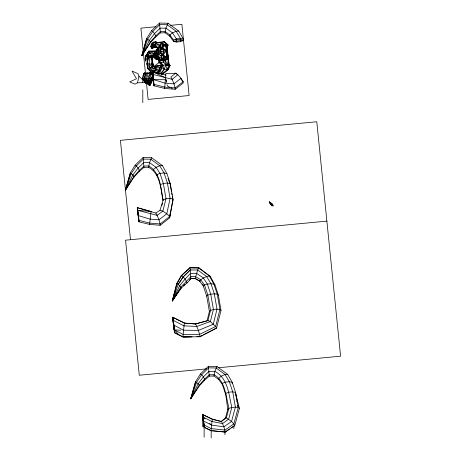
<?xml version="1.0" encoding="UTF-8"?>
<svg xmlns="http://www.w3.org/2000/svg" width="461" height="461" viewBox="0 0 461 461"><rect width="100%" height="100%" fill="white"/><g stroke="black" fill="none" stroke-linecap="round" stroke-linejoin="round"><path stroke-width="0.69" d="M199.699 336.582L200.178 336.714L216.572 328.071L221.021 310.362L218.353 295.057L214.993 284.95L210.349 276.548L199.031 267.904L189.886 267.755L181.208 275.597L176.632 283.671L172.31 300.952L181.317 287.992L187.149 282.806L190.992 278.663L195.504 278.507L200.12 281.348M153.323 56.755L153.329 55.015L149.629 57.683L153.329 56.167L153.329 55.015L151.024 56.761M166.15 59.625C161.886 61.411 155.288 59.988 153.369 55.504L153.888 53.562L155.19 52.393C160.416 46.745 152.43 53.96 153.369 55.504C156.417 58.841 161.287 61.762 165.96 59.769C157.172 64.569 158.613 51.857 158.475 47.149L160.964 46.037M145.18 59.999L145.198 58.605M160.584 46.273L158.475 47.149L157.443 48.111L155.599 53.199L155.749 54.686L159.368 59.797L160.537 60.333L167.291 59.734L165.839 44.556L164.733 44.994M162.912 46.734L163.891 56.213M152.937 71.83L148.148 73.334L146.494 79.211L146.177 82.144L149.71 83.499L144.287 81.568M148.488 73.449L147.122 72.878L145.457 73.374L143.838 79.131L147.468 82.755L149.473 83.769L147.468 82.755L149.537 73.558L149.929 72.504L152.193 72.112L154.141 70.51L153.311 74.319M164.663 88.408L165.874 73.408L170.576 73.748L175.653 73.166L177.86 74.734L180.983 78.272L183.19 81.701L183.19 83.02L175.197 89.296L164.663 88.408L154.032 85.85L152.672 76.659M145.203 59.982L145.399 56.398L148.822 51.165L156.953 50.745M161.627 60.063L159.869 60.933L158.924 62.189L161.183 64.309L161.073 62.091M191.303 336.864L182.919 336.979L174.529 332.675L172.598 317.185L184.314 323.109L195.643 323.979L198.443 330.387L200.178 336.714L182.919 336.979L184.314 323.109L195.164 323.945L207.029 320.908L209.386 311.463L206.718 296.158L203.353 286.05L199.682 281.17L195.13 278.548L197.683 269.996L198.662 267.945L199.031 267.904M151.456 48.088L151.122 46.544L151.456 48.088L152.977 48.065L153.225 46.417L154.02 47.01L152.614 48.244L151.456 48.088L151.041 46.763L151.369 44.262L153.628 42.089L155.484 41.721L156.406 42.118L155.991 41.939M160.151 60.114C157.65 59.29 156.717 54.093 156.659 51.263L157.443 48.111L157.904 48.094M155.034 46.204L154.683 46.682L153.225 46.417L153.64 47.737L154.671 46.382L153.225 46.417L154.02 47.01L153.657 47.189L151.041 46.763L151.369 44.262L153.628 42.089L155.772 43.086L156.844 42.591L155.484 41.721M162.318 65.71L162.353 65.306L165.632 64.938L168.997 64.742L169.031 65.099L165.632 64.938L162.531 60.379M158.987 70.671L152.649 70.965L149.911 67.796L149.087 64.027L149.779 56.409L151.554 56.317L152.718 63.145M144.305 73.639L144.374 72.919L145.457 73.374L146.051 73.103L146.01 73.541M159.408 46.509L159.552 45.241L161.673 42.573L164.22 41.599L168.15 45.195L167.21 46.59M170.074 213.65L169.59 217.897L160.169 225.285L149.629 224.398L138.997 221.845L137.257 207.646L155.881 213.068C157.893 216.849 159.829 220.998 160.169 225.285M162.445 74.25L168.392 69.386L168.553 67.957M153.594 55.729L153.686 54.058L154.262 52.923L156.475 51.2L154.654 52.98L154.176 54.052L154.331 55.625L155.011 56.478L158.428 58.587L159.16 59.959L159.529 59.786L155.645 58.893L153.369 55.504C157.057 52.473 161.782 50.929 166.571 50.687L166.571 51.765M159.42 59.942C156.354 58.996 156.504 54.392 155.997 51.736L156.659 51.263L156.936 49.88M143.982 78.94L143.769 80.519L145.244 81.845L146.385 82.162M148.223 73.345L147.122 72.878L145.319 79.298L145.111 81.568L146.408 82.214M149.422 56.565L149.468 56.219L150.638 56.242M163.234 59.083L163.753 60.368L164.243 57.147L162.226 54.801L161.073 55.216L161.552 58.207L163.753 60.368L166.294 59.066L165.943 56.818L162.226 54.801L161.189 56.23M138.957 76.232L137.493 82.79L134.975 84.15L129.714 81.891L136.491 78.75L132.013 71.075L137.931 73.616L138.957 76.232L143.129 80.197L142.42 82.703L137.493 82.79M137.257 209.087L138.997 221.845L137.257 207.646L151.047 211.461L149.629 224.398M167.239 64.096L167.355 65.255L168.426 58.737L166.807 44.1L167.424 50.727M155.881 213.068L160.025 210.216L163.142 199.97L166.018 198.754L170.086 198.351L172.961 199.002L172.961 200.316L169.59 217.897L172.961 199.002L170.288 183.697L166.928 173.59L162.347 165.557L151.646 157.714L143.094 157.524L135.102 165.217L130.244 172.996L125.455 190.03L133.961 177.157L139.32 171.429L143.959 167.366L148.638 167.251C160.405 173.722 160.664 188.975 163.021 200.587M163.718 44.193L164.22 41.599L156.619 42.602L155.443 43.178L154.712 44.734L154.861 46.354L157.587 47.932M162.226 54.801L161.552 58.207L165.943 56.818L163.753 60.368M157.587 73.143L160.676 66.257L162.353 65.306L161.834 67.75L159.235 74.135M145.221 57.21L148.678 51.736M158.659 59.112L158.417 59.705L155.501 58.708L154.354 57.014L154.228 57.389L153.916 56.668L154.233 55.821M151.312 72.383L148.108 68.528L147.151 63.872L148.73 56.254L146.88 63.699L147.895 68.729L151.248 72.44M159.131 47.074L159.552 45.241L155.443 43.178L161.673 42.573L163.206 44.389M144.184 74.112L143.573 73.864L149.537 73.558L153.133 74.348L154.141 70.51L150.995 81.459L150.563 84.755L147.508 81.787L146.414 79.77L145.319 79.298L142.622 79.148L142.242 78.612L143.573 73.864L144.374 72.919L145.446 73.697M213.247 324.377L217.004 309.158L214.33 293.853L210.971 283.745L206.661 276.56L197.683 269.996L190.266 269.985L183.259 276.796L178.251 284.287L172.31 300.952L179.312 290.453M195.643 323.979L207.951 320.545L210.498 310.38L207.83 295.075L204.465 284.967L200.696 279.746L195.504 276.554L190.889 276.669L180.868 287.036L172.31 300.952L177.082 283.544L181.772 275.488L189.99 267.847L198.662 267.945L210.349 276.548M144.374 72.919L142.622 79.148L142.714 79.718L144.241 81.015L144.287 81.776L146.131 83.337L144.996 81.781L146.131 83.015L145.434 82.721L145.319 81.286M149.842 72.838L149.929 72.504L151.813 72.55M151.594 77.529L152.925 78.065L151.594 78.508L151.997 76.97M153.461 74.181L154.037 71.559M202.702 416.83L204.131 427.272L211.184 430.609L225.331 432.066L223.896 426.834L221.58 421.544L212.216 419.245L202.702 414.572L204.298 427.376L202.535 414.468L212.337 419.147L221.182 421.51L225.429 418.11L227.769 409.443L225.769 394.754C224.599 386.981 221.338 378.567 213.933 374.707L209.259 374.822L204.621 379.109L199.261 385.2L190.75 398.805L195.545 381.766L200.402 373.992L208.395 366.293L216.947 366.489L227.648 374.332L232.229 382.359L235.588 392.472L238.291 407.472L233.86 423.913L224.933 430.078L211.184 428.597L204.131 425.013L202.535 414.468L204.131 427.272L211.063 430.707L225.331 432.066L234.747 425.607L239.403 408.342L235.588 393.129M231.531 421.538L235.387 407.144L232.713 391.821L229.353 381.714L225.043 374.528L216.065 367.964L208.649 367.861L201.641 374.712L196.634 382.255L190.75 398.805L199.261 385.932L204.621 380.204L209.259 376.141L213.933 376.026L218.75 379.501L222.409 384.647L225.769 394.754M156.002 66.62L153.34 68.476L152.649 70.965L148.108 68.528L146.88 63.699L149.911 67.796L156.435 69.029L155.08 70.441M145.434 82.721L145.549 82.317L146.131 83.337M150.701 83.28L150.159 85.193L149.71 85.325L147.906 84.461L148.482 82.456M148.309 83.787L148.661 82.531M154.124 72.095L154.124 71.668C149.543 72.083 150.436 80.041 149.272 83.597L149.583 83.395M151.974 80.865L152.85 77.753M151.784 81.972L152.925 78.065L152.487 79.465L151.231 79.805M173.987 297.864L172.31 300.952L174.892 292.107M155.997 51.736L156.446 51.413L155.098 52.669L154.619 53.81L154.781 55.389L160.537 60.333L154.539 56.622L154.014 55.816L154.193 53.274L154.965 52.202L156.446 51.413L156.821 50.445M130.244 173.728L125.455 190.03L133.961 176.425L139.32 170.334L143.959 166.046L148.638 165.937C160.618 172.552 160.682 188.174 163.142 199.97M147.837 82.686L145.111 81.568L142.242 78.612L148.131 78.566L151.675 79.188L151.675 81.326M143.769 80.519L143.982 79.822M144.241 81.015L144.443 80.341M147.791 80.128L150.563 84.328L151.675 80.606M147.468 82.755L147.653 82.15M150.159 83.81L150.159 85.193L149.71 85.325L150.009 84.109M151.675 79.517L150.545 83.303L148.131 78.566M151.675 80.179L150.655 83.579L149.491 81.735L146.494 79.211L145.319 79.298M151.675 81.038L150.563 84.755L147.589 81.222L146.494 79.211M161.897 205.387L162.52 203.336M161.264 43.899L161.673 42.573L156.619 42.602L158.014 42.648M164.041 59.509L163.868 60.068L165.078 59.734M159.08 70.758L160.676 66.257L161.834 67.75L164.364 69.075L167.078 69.749L168.392 69.386L170.19 65.289L165.632 64.938L164.364 69.075L161.096 74.25M145.745 61.083L147.514 56.167L149.848 52.917L154.245 53.562M216.947 366.489L214.82 371.37L213.933 376.026M157.956 73.553L160.676 66.257M161.523 74.642L167.078 69.749L168.876 64.926M143.665 51.062L141.879 55.556L150.39 42.683L155.749 36.961L160.388 32.892L165.061 32.783L169.873 36.258L173.532 41.404L176.407 42.049L180.476 41.646L183.351 40.435L183.351 39.116L178.776 31.083L168.075 23.246L159.518 23.05L151.531 30.743L146.667 38.522L141.879 55.556L150.39 41.951L155.749 35.86L160.388 31.579L165.061 31.463L169.873 34.938L173.532 40.084L173.532 41.404L183.351 40.435M126.475 187.46L125.455 190.03L126.804 187.598M192.001 395.671L190.75 398.805L192.565 395.538M159.644 59.567L159.869 60.933L161.2 63.347L163.488 62.189L164.508 59.711M156.654 50.941L157.068 49.995L156.267 51.741M161.563 48.278L163.015 45.074L162.042 43.541L161.373 43.507L160.186 44.74L160.388 48.445L161.563 48.278L164.813 45.691L164.859 44.942L162.042 43.541L164.813 45.691L160.186 44.74L161.563 48.278L160.249 46.941M160.86 52.554L156.913 53.851L153.697 55.983L153.542 54.456L155.599 53.199L156.043 52.226M164.151 41.749L168.15 45.195L164.22 41.599M157.806 57.222L156.314 56.622L154.452 57.331C156.59 58.236 159.229 60.696 161.281 60.235L162.577 60.155M172.31 300.952L179.698 285.624L185.091 279.026L190.612 273.356L196.478 273.287L203.364 277.989L207.375 284.085L210.735 294.193L213.408 309.498L210.354 321.542L196.893 326.44L183.927 325.852L173.336 320.372L172.8 317.312L172.8 320.038L174.529 332.675L183.063 336.864L192.076 336.761M155.282 57.717L155.501 58.374L155 58.057C154.493 56.53 155.749 59.993 157.028 59.106L156.181 58.345L155.639 56.847M163.004 59.602L164.243 57.147M155.72 52.277L155.029 53.534L155.19 55.113L158.774 58.818L159.961 59.434L162.577 59.521L163.136 60.224L163.73 60.247M144.241 51.309L141.879 55.556L146.667 38.522L149.301 40.43L150.39 41.951L150.39 42.683M156.654 50.773L153.686 54.058M168.075 23.246L165.943 28.127L165.061 32.783M151.646 157.714L149.52 162.595L148.638 167.251M145.607 56.599L148.701 51.759M158.083 73.627L161.834 67.75L160.964 65.831M157.339 49.673L158.307 48.175L160.739 46.452M180.09 289.283L181.317 287.992L180.868 287.036L178.251 284.287L176.632 283.671M156.659 51.263L158.296 50.652L160.566 47.368L161.494 56.484L158.653 54.173L156.354 55.257L155.749 54.686M166.986 69.686L170.19 65.289M155.167 56.991L156.262 59.1L157.086 58.899M155.847 52.053L156.561 51.062M199.682 281.17C201.78 278.041 205.767 276.681 209.329 276.012L213.881 284.074L217.24 294.181L219.914 309.487L215.656 326.48L216.572 328.071L203.531 334.698M155.899 47.016L155.103 46.215L155.052 44.584L152.781 43.057L152.314 44.141L152.862 45.633L155.899 47.016L152.314 44.141L151.139 45.069L152.17 45.996L152.614 48.244L153.657 47.189M145.509 61.031L145.399 56.398L151.571 55.378L152.983 57.106L152.003 58.363L152.182 57.556L151.571 55.378L148.822 51.165L155.939 51.644M158.653 54.173L160.952 53.43L163.54 54.467L166.571 50.687L162.877 47.95L160.595 49.915L158.296 50.652M155.599 53.199L156.74 52.174L160.682 50.791M156.734 50.566L154.262 52.923M160.128 73.829L164.364 69.075L162.353 65.306M158.238 47.742L160.791 46.267M150.326 56.645L151.571 55.378L154.32 53.937M157.685 48.1L158.705 47.068L159.206 47.212M155.703 46.181L154.66 47.235L155.72 46.348M189.448 280.017L190.889 278.571L195.504 278.507M184.262 275.897L190.266 269.985L189.886 267.755M203.353 286.05L204.465 284.967L207.375 284.085L210.971 283.745L213.881 284.074L214.993 284.95M206.718 296.158L207.83 295.075L210.735 294.193L214.33 293.853L217.24 294.181L218.353 295.057M209.386 311.463L210.498 310.38L213.408 309.498L217.004 309.158L219.914 309.487L221.021 310.362M227.769 409.443L228.881 408.36L231.791 407.484L235.387 407.144L238.291 407.472L239.403 408.342M150.995 81.459L148.834 76.065L153.738 71.714M147.895 68.729L153.744 66.511L161.846 64.932L161.252 63.653M148.644 56.617L151.761 56.83L153.525 66.712L152.833 63.831L153.744 66.511L159.258 62.535M183.466 285.757L185.022 284.333M142.714 79.718L143.982 80.128L143.855 80.865L144.287 81.32L144.443 80.79L144.287 81.776L145.434 82.329M165.747 45.12L166.784 44.279L163.592 44.844L166.922 44.44L167.562 53.585M177.86 74.734L172.172 79.338L152.798 74.371L154.032 85.85L152.626 75.581M212.337 419.147L211.184 428.597L211.184 437.95M162.243 74.221L168.392 69.386M145.399 56.398L149.848 52.917M231.07 427.796L234.747 425.607L233.86 423.913L231.531 421.435L223.896 426.834L211.501 425.082L203.693 421.089L203.693 424.742M226.605 430.879L224.933 432.038L224.933 434.832M227.722 430.107L229.394 428.949M154.729 52.687L155.19 52.393M147.693 82.749L145.1 81.142L143.838 79.131M157.697 59.411L156.314 56.622M152.983 57.106L152.182 57.556L152.211 59.676M149.537 73.558L152.193 72.112M157.627 47.811L155.795 47.097L156.406 46.774M202.252 335.36L199.699 336.68L196.928 336.709M156.435 69.029L152.649 70.965L159.471 68.833M151.139 45.069L151.508 44.89L151.254 44.665M153.231 45.449L152.17 45.996L153.196 45.489M151.041 46.763L151.41 46.584M153.951 46.054L152.199 46.924L154.014 46.705L152.931 46.561M154.279 72.383L155.547 71.795M156.844 42.591L155.772 43.086L155.052 44.584L152.314 44.141L152.551 43.593M154.245 53.263L154.642 52.859M148.863 56.334L150.949 56.438L151.554 64.079L152.245 66.96L153.34 68.476L161.846 64.932L152.245 66.96L149.087 64.027L147.151 63.872M173.336 324.786L173.336 320.372L173.999 325.195L183.449 330.174L198.443 330.387L213.247 324.273L215.656 326.48L199.699 334.311L183.063 334.427L174.529 329.943L172.8 317.312M148.148 73.334L150.09 72.602M158.676 57.827L158.774 58.818L156.354 55.257L156.682 55.844L153.962 56.784M165.476 57.337L167.147 56.83L164.64 56.801M225.429 418.11L226.322 417.85L231.531 421.435M165.977 58.27L167.228 57.902M156.031 73.074L158.037 72.504M152.067 43.467L152.856 43.253M154.418 51.845L155.72 51.499M160.952 53.43L163.275 52.819L166.571 50.687L162.923 49.379L160.595 49.915M152.337 71.979L150.021 72.59L151.802 72.291M155.086 72.567L159.149 71.518M163.54 45.985L165.989 45.414L164.577 45.616M155.115 72.654L158.538 71.887M181.208 275.597L181.772 275.488L185.091 279.026L187.149 282.806L186.578 282.916M160.774 51.672L161.99 51.442M154.7 54.6L155.282 54.49M154.833 54.732L154.366 54.951M153.369 55.504L153.617 55.222M155.069 57.51L155.138 58.195M164.652 45.213L165.914 44.982M153.34 68.476L160.837 67.381M167.297 59.36L160.221 59.913L159.039 59.29L158.071 57.746M166.392 53.897L167.718 53.77M166.19 48.872L167.412 48.757L167.435 53.568L167.107 49.782M166.398 55.274L167.723 55.147L167.718 54.49L167.723 55.147M166.6 55.453L167.873 55.332L169.031 65.099M167.205 58.858L168.426 58.737L168.997 64.742M155.732 26.75L140.887 28.156L143.273 51.672M170.576 25.343L181.888 24.277L189.125 95.531L148.125 99.409L146.385 82.312M326.878 221.124L125.565 240.181L139.28 375.248L206.626 368.869M218.088 367.786L340.593 356.186L316.782 121.75L120.407 140.34L130.498 239.714M165.597 59.123L167.303 58.979L165.839 44.556L165.914 46.596M178.776 31.083L176.165 31.285L172.483 32.881L169.873 34.938L169.873 36.258M162.347 165.557L159.742 165.753L156.054 167.349L153.45 169.412L153.45 170.731M227.648 374.332L225.043 374.528L221.355 376.124L218.75 378.187L218.75 379.501M156.066 51.482L154.631 51.557L154.792 52.952M148.73 56.254L149.468 56.219M150.949 56.438L151.681 56.398M149.087 64.027L153.11 63.998M142.42 82.703L147.825 82.479M167.147 58.328L167.291 59.734L165.574 59.774L165.026 59.169M148.131 83.706L149.854 83.671M153.519 83.13L153.519 79.661L166.041 79.736L166.761 82.3M173.999 329.615L173.999 325.195L174.529 329.943L180.706 330.191M162.577 59.521L162.278 58.962L159.656 58.824L158.48 58.282L158.002 56.15L157.017 54.784M221.182 421.51L226.322 417.85L228.881 408.36L225.769 393.44L228.644 392.225L232.713 391.821L235.588 392.472L235.588 393.786M137.257 207.646L137.764 210.366L151.047 211.461M146.051 73.103L144.172 79.793L144.172 80.946L145.244 81.551M154.671 46.382L153.588 46.233L153.64 47.737L155.046 46.503L154.245 45.91M153.651 46.889L152.568 46.74L152.614 48.244M146.627 61.855L147.733 62.016L147.514 56.167L149.623 56.524M157.668 57.078L158.492 57.199M142.622 79.148L143.855 79.361M151.594 73.731L153.133 74.019L153.133 74.348M155.795 47.097L157.178 47.374M166.928 173.59L164.053 172.938L159.984 173.342L157.109 174.558L157.109 175.871M170.288 183.697L167.412 183.046L163.344 183.449L160.468 184.665L160.468 185.979M152.067 76.993L153 77.218L152.067 76.837M153.986 72.083L166.081 75.137M137.764 210.366L157.138 215.327L162.825 211.15L166.018 198.754L163.344 183.449L159.984 173.342L156.054 167.349L149.52 162.595L143.705 162.618L138.087 168.058L132.872 174.903L125.455 190.03L131.333 173.48L136.341 165.937L143.348 159.085L150.764 159.189L159.742 165.753L164.053 172.938L167.412 183.046L170.086 198.351L166.79 213.783L158.912 219.845L149.986 219.09L138.49 215.65L137.764 210.366L137.764 213.841M153.519 79.661L165.015 83.095L173.947 83.85L180.983 78.272L180.983 79.206M159.477 59.976L158.572 59.031L159.08 62.454L159.615 62.615M159.322 59.965L155.38 58.507L154.694 57.193M160.025 210.216L162.825 211.15L166.79 213.783L169.59 216.578L160.169 223.971L149.629 223.084L138.997 220.404L138.49 215.65L138.49 219.125M155.737 58.904L156.354 59.129M155.634 58.121L151.571 55.378L154.389 56.432M158.924 59.688L161.148 60.518M151.571 55.378L154.176 56.375M152.107 75.022L153.133 75.437L153.133 75.869L152.107 75.454M152.107 75.742L153.133 76.157M152.107 76.578L153.133 77.246M148.822 51.165L154.268 53.401M207.951 320.545L210.354 321.542L213.247 324.273M269.293 201.78L271.921 203.687L273.01 205.214L273.01 205.946L271.921 205.456L270.382 204.033L269.293 202.512L269.293 201.78L273.01 205.214M130.244 172.996L132.872 174.903L133.961 176.425L133.961 177.157M199.261 385.932L199.261 385.2L198.172 383.679L195.545 381.766L190.75 398.805L198.172 383.679L203.387 376.833L209.006 371.393L214.82 371.37C228.068 378.135 228.817 394.714 231.791 407.484L228.65 419.118L222.617 423.578L211.899 421.51L203.145 417.101L203.145 420.755M145.843 81.326L147.151 81.925M148.724 84.68L149.906 85.216M152.286 71.651L165.66 77.84M154.861 46.354L157.708 47.737M184.458 322.994L172.598 317.185L174.736 332.802L174.529 329.943L178.828 334.893M169.798 87.233L167.331 85.971L167.043 84.588M171.031 87.867L172.264 88.5M158.699 59.29L160.947 60.57M151.531 30.743L152.764 31.469L154.51 33.59L155.749 35.86L155.749 36.961M135.102 165.217L136.341 165.937L138.087 168.058L139.32 170.334L139.32 171.429M200.402 373.992L201.641 374.712L203.387 376.833L204.621 379.109L204.621 380.204M149.796 83.02L147.589 81.222M159.662 59.751L160.756 60.472M159.08 62.454L161.298 63.987M158.336 47.846L154.712 44.734L159.552 45.241L160.451 46.549M158.002 56.15L159.224 57.216L161.909 57.971L162.278 58.962M190.889 278.571L190.266 270.088M163.148 65.646L159.149 61.59L158.82 59.544M151.369 44.262L151.871 44.711M269.293 202.512L273.01 205.946M161.373 43.507L163.015 45.074M203.145 417.101L205.11 418.98M209.536 423.204L211.501 425.192M155.582 58.265L155.501 58.708M161.2 63.347L163.655 65.744M144.996 81.781L146.131 83.015M151.554 64.079L153.744 66.511M148.108 68.528L151.9 72.74M176.534 74.169L175.653 73.166L170.916 77.073C172.921 80.854 174.857 85.003 175.197 89.296M181.421 79.701L183.19 81.701L175.197 87.976L164.663 87.089L154.032 84.415L152.798 75.391L152.798 77.846M142.806 79.286L142.242 78.612L142.703 79.35M202.373 284.022L203.209 285.18M158.267 58.184L159.212 59.561M161.073 55.216L161.73 56.248M165.044 59.723L167.314 64.799M165.678 44.59L167.412 48.757M168.046 178.274L170.063 184.337M167.164 59.342L167.291 59.734M167.078 69.749L165.632 64.938L164.859 59.74M166.041 79.736L166.467 81.816M161.707 64.235L161.869 65.036M170.288 185.011L171.504 191.966M171.746 193.361L171.988 194.749M172.23 196.144L172.961 200.316M235.825 395.146L236.061 396.506M236.291 397.866L236.528 399.226M236.764 400.586L237 401.946M237.588 405.346L237.824 406.706M153.329 55.015L153.478 55.937M159.518 23.05L160.388 32.892M208.395 366.293L209.259 376.141M143.094 157.524L143.959 167.366M166.634 55.066L166.761 56.236L166.646 55.043M168.501 60.789L168.83 64.569M167.101 48.117L167.429 51.793M168.501 61.924L168.761 64.471M167.084 49.269L167.429 52.669M165.851 45.576L165.995 46.982M166.208 49.091L166.496 51.903M166.646 53.407L166.934 56.219M166.167 49.534L166.427 52.087M166.646 54.231L166.905 56.784M163.874 55.464L164.012 56.795M163.407 53.165L163.54 54.467M163.361 60.933L163.488 62.189M161.073 62.679L161.183 64.309M159.235 58.507L159.368 59.797M156.821 49.915L156.936 51.033M155.974 54.801L156.1 56.063M154.596 56.709L154.712 57.861M154.112 56.225L154.228 57.389M143.423 53.096L145.52 73.76M166.202 50.382L166.312 51.765M167.153 50.814L167.435 54.456M153.329 56.167L153.386 57.187M167.723 55.735L167.729 56.317L167.718 53.776M168.426 58.737L168.432 59.463M167.873 55.332L167.879 56.709M271.921 203.687L271.921 205.456M270.382 202.27L270.382 204.033M233.86 425.866L233.86 428.667M232.229 383.679L232.229 382.359L229.353 381.714L225.285 382.117L222.409 383.327L222.409 384.647M204.131 425.013L204.131 437.212M202.702 414.572L202.702 426.765M183.259 276.882L178.251 284.345M180.476 41.646L180.476 38.47L176.165 31.285L167.193 24.721L159.771 24.617L152.764 31.469L147.756 39.012L141.879 55.556L149.301 40.43L154.51 33.59L160.134 28.15L165.943 28.127L172.483 32.881L176.407 38.868L176.407 42.049M174.529 329.943L174.529 332.675M151.594 77.834L151.594 78.508M149.71 85.325L147.906 84.461L148.131 82.6M142.801 89.855L142.801 102.734M148.477 73.207L148.131 73.178L148.477 73.207M176.407 38.868L173.532 40.084L183.351 39.116L180.476 38.47L176.407 38.868M167.718 54.208L166.358 54.34L167.718 54.214M143.838 80.589L142.841 79.609L143.838 80.589"/></g></svg>
